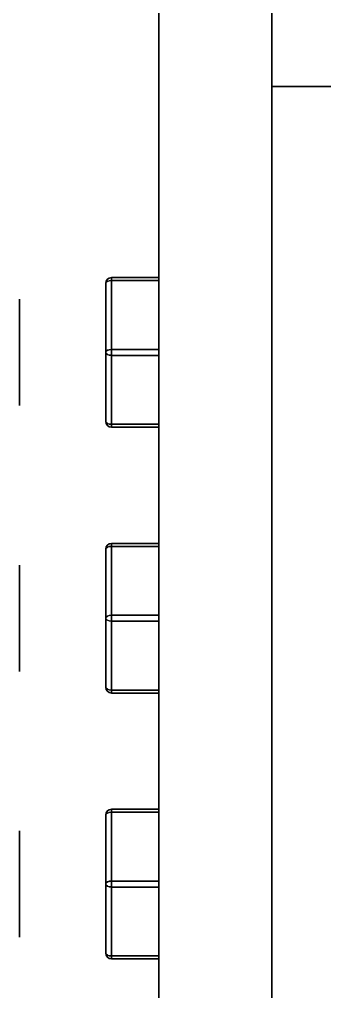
# Model space of a CAD drawing. Header units: millimetres. Extents: x -125 to 1811, y -680 to 320.
# Drawn here: x 1260.9 to 1306.8, y -240.9 to -94.6 of the extents above; entities that cross this region are included whole.
import ezdxf

# ---------------------------------------------------------------- set-up
doc = ezdxf.new("R2010")
doc.units = ezdxf.units.MM
doc.header["$MEASUREMENT"] = 0

msp = doc.modelspace()

# ---------------------------------------------------------------- linework, layer by layer
for p, q in [((1281.87, 320.27, 670.95), (1281.87, -679.73, 670.95)), ((1281.87, -679.73, 550.95), (1281.87, 320.27, 550.95)), ((1281.87, -679.73, 670.95), (1281.87, 320.27, 670.95)), ((1281.87, 320.27, 420.95), (1281.87, -679.73, 420.95)), ((1281.87, 320.27, 540.95), (1281.87, -679.73, 540.95)), ((1281.87, -679.73, 420.95), (1281.87, 320.27, 420.95)), ((1281.87, 320.27, 550.95), (1281.87, -679.73, 550.95)), ((1281.87, -679.73, 540.95), (1281.87, 320.27, 540.95)), ((1298.87, 320.27, 420.95), (1298.87, -679.73, 420.95)), ((1298.87, -679.73, 670.95), (1298.87, 320.27, 670.95)), ((1298.87, 320.27, 670.95), (1298.87, -679.73, 670.95)), ((1298.87, -679.73, 420.95), (1298.87, 320.27, 420.95)), ((1298.87, -344.73, 465.95), (1298.87, -104.73, 465.95)), ((1298.87, -104.73, 465.95), (1298.87, -104.73, 625.95)), ((1298.87, -104.73, 625.95), (1298.87, -344.73, 625.95)), ((1298.87, -104.73, 625.95), (1310.77, -104.73, 625.95)), ((1298.87, -344.73, 625.95), (1298.87, -104.73, 625.95)), ((1298.87, -104.73, 465.95), (1310.77, -104.73, 465.95)), ((1298.87, -344.73, 465.95), (1298.87, -104.73, 465.95)), ((1298.87, -104.73, 465.95), (1310.77, -104.73, 465.95)), ((1298.87, -104.73, 625.95), (1298.87, -104.73, 465.95)), ((1310.77, -104.73, 625.95), (1298.87, -104.73, 625.95)), ((1273.87, -134.36, 601.94), (1273.87, -144.73, 607.93)), ((1273.87, -134.36, 589.95), (1273.87, -134.36, 601.94)), ((1273.87, -144.73, 583.96), (1273.87, -134.36, 589.95)), ((1273.87, -144.73, 607.93), (1273.87, -134.36, 601.94)), ((1273.87, -134.36, 601.94), (1273.87, -134.36, 589.95)), ((1273.87, -134.36, 589.95), (1273.87, -144.73, 583.96)), ((1273.87, -144.73, 507.93), (1273.87, -134.36, 501.94)), ((1273.87, -134.36, 501.94), (1273.87, -134.36, 489.95)), ((1273.87, -134.36, 489.95), (1273.87, -144.73, 483.96)), ((1273.87, -144.73, 483.96), (1273.87, -134.36, 489.95)), ((1273.87, -134.36, 489.95), (1273.87, -134.36, 501.94)), ((1273.87, -134.36, 501.94), (1273.87, -144.73, 507.93)), ((1274.75, -133.48, 601.94), (1274.75, -133.48, 589.95)), ((1274.75, -133.48, 601.94), (1274.75, -133.48, 589.95)), ((1274.75, -133.48, 589.95), (1281.87, -133.48, 589.95)), ((1281.87, -133.48, 601.94), (1274.75, -133.48, 601.94)), ((1274.75, -133.48, 589.95), (1281.87, -133.48, 589.95)), ((1281.87, -133.48, 601.94), (1274.75, -133.48, 601.94)), ((1274.75, -133.48, 501.94), (1274.75, -133.48, 489.95)), ((1274.75, -133.48, 489.95), (1281.87, -133.48, 489.95)), ((1274.75, -133.48, 501.94), (1274.75, -133.48, 489.95)), ((1274.75, -133.48, 489.95), (1281.87, -133.48, 489.95)), ((1281.87, -133.48, 501.94), (1274.75, -133.48, 501.94)), ((1281.87, -133.48, 501.94), (1274.75, -133.48, 501.94)), ((1274.75, -144.29, 608.69), (1274.75, -133.92, 602.7)), ((1274.75, -133.92, 589.19), (1274.75, -144.29, 583.2)), ((1274.75, -144.29, 608.69), (1274.75, -133.92, 602.7)), ((1274.75, -133.92, 602.7), (1281.87, -133.92, 602.7)), ((1274.75, -133.92, 589.19), (1274.75, -144.29, 583.2)), ((1281.87, -133.92, 589.19), (1274.75, -133.92, 589.19)), ((1281.87, -133.92, 589.19), (1274.75, -133.92, 589.19)), ((1274.75, -133.92, 602.7), (1281.87, -133.92, 602.7)), ((1274.75, -133.92, 489.19), (1274.75, -144.29, 483.2)), ((1274.75, -144.29, 508.69), (1274.75, -133.92, 502.7)), ((1274.75, -133.92, 502.7), (1281.87, -133.92, 502.7)), ((1274.75, -133.92, 489.19), (1274.75, -144.29, 483.2)), ((1281.87, -133.92, 489.19), (1274.75, -133.92, 489.19)), ((1281.87, -133.92, 489.19), (1274.75, -133.92, 489.19)), ((1274.75, -133.92, 502.7), (1281.87, -133.92, 502.7)), ((1274.75, -144.29, 508.69), (1274.75, -133.92, 502.7)), ((1281.87, -133.48, 601.94), (1281.87, -133.48, 589.95)), ((1281.87, -133.48, 501.94), (1281.87, -133.48, 489.95)), ((1281.87, -133.48, 589.95), (1281.87, -133.48, 601.94)), ((1281.87, -133.48, 489.95), (1281.87, -133.48, 501.94)), ((1281.87, -144.29, 608.69), (1281.87, -133.92, 602.7)), ((1281.87, -133.92, 589.19), (1281.87, -144.29, 583.2)), ((1281.87, -144.29, 508.69), (1281.87, -133.92, 502.7)), ((1281.87, -133.92, 489.19), (1281.87, -144.29, 483.2)), ((1281.87, -133.92, 602.7), (1281.87, -144.29, 608.69)), ((1281.87, -144.29, 583.2), (1281.87, -133.92, 589.19)), ((1281.87, -133.92, 502.7), (1281.87, -144.29, 508.69)), ((1281.87, -144.29, 483.2), (1281.87, -133.92, 489.19)), ((1273.87, -144.73, 607.93), (1273.87, -155.11, 601.94)), ((1273.87, -155.11, 589.95), (1273.87, -144.73, 583.96)), ((1273.87, -155.11, 601.94), (1273.87, -144.73, 607.93)), ((1273.87, -144.73, 583.96), (1273.87, -155.11, 589.95)), ((1273.87, -155.11, 501.94), (1273.87, -144.73, 507.93)), ((1273.87, -144.73, 483.96), (1273.87, -155.11, 489.95)), ((1273.87, -155.11, 489.95), (1273.87, -144.73, 483.96)), ((1273.87, -144.73, 507.93), (1273.87, -155.11, 501.94)), ((1281.87, -144.29, 608.69), (1274.75, -144.29, 608.69)), ((1281.87, -144.29, 608.69), (1274.75, -144.29, 608.69)), ((1274.75, -144.29, 583.2), (1281.87, -144.29, 583.2)), ((1274.75, -144.29, 583.2), (1281.87, -144.29, 583.2)), ((1281.87, -144.29, 508.69), (1274.75, -144.29, 508.69)), ((1274.75, -144.29, 483.2), (1281.87, -144.29, 483.2)), ((1274.75, -144.29, 483.2), (1281.87, -144.29, 483.2)), ((1281.87, -144.29, 508.69), (1274.75, -144.29, 508.69)), ((1274.75, -155.55, 602.7), (1274.75, -145.18, 608.69)), ((1274.75, -145.18, 583.2), (1274.75, -155.55, 589.19)), ((1274.75, -155.55, 602.7), (1274.75, -145.18, 608.69)), ((1274.75, -145.18, 608.69), (1281.87, -145.18, 608.69)), ((1274.75, -145.18, 608.69), (1281.87, -145.18, 608.69)), ((1281.87, -145.18, 583.2), (1274.75, -145.18, 583.2)), ((1274.75, -145.18, 583.2), (1274.75, -155.55, 589.19)), ((1281.87, -145.18, 583.2), (1274.75, -145.18, 583.2)), ((1274.75, -145.18, 483.2), (1274.75, -155.55, 489.19)), ((1274.75, -155.55, 502.7), (1274.75, -145.18, 508.69)), ((1274.75, -145.18, 508.69), (1281.87, -145.18, 508.69)), ((1281.87, -145.18, 483.2), (1274.75, -145.18, 483.2)), ((1274.75, -145.18, 483.2), (1274.75, -155.55, 489.19)), ((1281.87, -145.18, 483.2), (1274.75, -145.18, 483.2)), ((1274.75, -155.55, 502.7), (1274.75, -145.18, 508.69)), ((1274.75, -145.18, 508.69), (1281.87, -145.18, 508.69)), ((1281.87, -155.55, 602.7), (1281.87, -145.18, 608.69)), ((1281.87, -145.18, 583.2), (1281.87, -155.55, 589.19)), ((1281.87, -155.55, 502.7), (1281.87, -145.18, 508.69)), ((1281.87, -145.18, 483.2), (1281.87, -155.55, 489.19)), ((1281.87, -145.18, 608.69), (1281.87, -155.55, 602.7)), ((1281.87, -155.55, 589.19), (1281.87, -145.18, 583.2)), ((1281.87, -145.18, 508.69), (1281.87, -155.55, 502.7)), ((1281.87, -155.55, 489.19), (1281.87, -145.18, 483.2)), ((1273.87, -155.11, 601.94), (1273.87, -155.11, 589.95)), ((1273.87, -155.11, 589.95), (1273.87, -155.11, 601.94)), ((1273.87, -155.11, 489.95), (1273.87, -155.11, 501.94)), ((1273.87, -155.11, 501.94), (1273.87, -155.11, 489.95)), ((1281.87, -155.55, 602.7), (1274.75, -155.55, 602.7)), ((1281.87, -155.55, 602.7), (1274.75, -155.55, 602.7)), ((1274.75, -155.55, 589.19), (1281.87, -155.55, 589.19)), ((1274.75, -155.55, 589.19), (1281.87, -155.55, 589.19)), ((1281.87, -155.55, 502.7), (1274.75, -155.55, 502.7)), ((1274.75, -155.55, 489.19), (1281.87, -155.55, 489.19)), ((1274.75, -155.55, 489.19), (1281.87, -155.55, 489.19)), ((1281.87, -155.55, 502.7), (1274.75, -155.55, 502.7)), ((1274.75, -155.99, 589.95), (1274.75, -155.99, 601.94)), ((1274.75, -155.99, 601.94), (1281.87, -155.99, 601.94)), ((1274.75, -155.99, 589.95), (1274.75, -155.99, 601.94)), ((1274.75, -155.99, 601.94), (1281.87, -155.99, 601.94)), ((1281.87, -155.99, 589.95), (1274.75, -155.99, 589.95)), ((1281.87, -155.99, 589.95), (1274.75, -155.99, 589.95)), ((1274.75, -155.99, 489.95), (1274.75, -155.99, 501.94)), ((1281.87, -155.99, 489.95), (1274.75, -155.99, 489.95)), ((1274.75, -155.99, 489.95), (1274.75, -155.99, 501.94)), ((1274.75, -155.99, 501.94), (1281.87, -155.99, 501.94)), ((1281.87, -155.99, 489.95), (1274.75, -155.99, 489.95)), ((1274.75, -155.99, 501.94), (1281.87, -155.99, 501.94)), ((1281.87, -155.99, 589.95), (1281.87, -155.99, 601.94)), ((1281.87, -155.99, 489.95), (1281.87, -155.99, 501.94)), ((1281.87, -155.99, 601.94), (1281.87, -155.99, 589.95)), ((1281.87, -155.99, 501.94), (1281.87, -155.99, 489.95)), ((1274.75, -173.48, 501.94), (1274.75, -173.48, 489.95)), ((1274.75, -173.48, 489.95), (1281.87, -173.48, 489.95)), ((1274.75, -173.48, 501.94), (1274.75, -173.48, 489.95)), ((1274.75, -173.48, 489.95), (1281.87, -173.48, 489.95)), ((1281.87, -173.48, 501.94), (1274.75, -173.48, 501.94)), ((1281.87, -173.48, 501.94), (1274.75, -173.48, 501.94)), ((1274.75, -173.48, 589.95), (1281.87, -173.48, 589.95)), ((1274.75, -173.48, 601.94), (1274.75, -173.48, 589.95)), ((1274.75, -173.48, 601.94), (1274.75, -173.48, 589.95)), ((1274.75, -173.48, 589.95), (1281.87, -173.48, 589.95)), ((1281.87, -173.48, 601.94), (1274.75, -173.48, 601.94)), ((1281.87, -173.48, 601.94), (1274.75, -173.48, 601.94)), ((1274.75, -173.92, 489.19), (1274.75, -184.29, 483.2)), ((1274.75, -173.92, 489.19), (1274.75, -184.29, 483.2)), ((1281.87, -173.92, 489.19), (1274.75, -173.92, 489.19)), ((1281.87, -173.92, 489.19), (1274.75, -173.92, 489.19)), ((1274.75, -173.92, 502.7), (1281.87, -173.92, 502.7)), ((1274.75, -184.29, 508.69), (1274.75, -173.92, 502.7)), ((1274.75, -184.29, 508.69), (1274.75, -173.92, 502.7)), ((1274.75, -173.92, 502.7), (1281.87, -173.92, 502.7)), ((1281.87, -173.92, 589.19), (1274.75, -173.92, 589.19)), ((1274.75, -173.92, 589.19), (1274.75, -184.29, 583.2)), ((1281.87, -173.92, 589.19), (1274.75, -173.92, 589.19)), ((1274.75, -184.29, 608.69), (1274.75, -173.92, 602.7)), ((1274.75, -173.92, 602.7), (1281.87, -173.92, 602.7)), ((1274.75, -184.29, 608.69), (1274.75, -173.92, 602.7)), ((1274.75, -173.92, 589.19), (1274.75, -184.29, 583.2)), ((1274.75, -173.92, 602.7), (1281.87, -173.92, 602.7)), ((1281.87, -173.48, 601.94), (1281.87, -173.48, 589.95)), ((1281.87, -173.48, 501.94), (1281.87, -173.48, 489.95)), ((1281.87, -173.48, 489.95), (1281.87, -173.48, 501.94)), ((1281.87, -173.48, 589.95), (1281.87, -173.48, 601.94)), ((1281.87, -184.29, 608.69), (1281.87, -173.92, 602.7)), ((1281.87, -173.92, 589.19), (1281.87, -184.29, 583.2)), ((1281.87, -184.29, 508.69), (1281.87, -173.92, 502.7)), ((1281.87, -173.92, 489.19), (1281.87, -184.29, 483.2)), ((1281.87, -184.29, 483.2), (1281.87, -173.92, 489.19)), ((1281.87, -173.92, 502.7), (1281.87, -184.29, 508.69)), ((1281.87, -184.29, 583.2), (1281.87, -173.92, 589.19)), ((1281.87, -173.92, 602.7), (1281.87, -184.29, 608.69)), ((1273.87, -184.73, 507.93), (1273.87, -174.36, 501.94)), ((1273.87, -174.36, 501.94), (1273.87, -174.36, 489.95)), ((1273.87, -174.36, 489.95), (1273.87, -184.73, 483.96)), ((1273.87, -184.73, 483.96), (1273.87, -174.36, 489.95)), ((1273.87, -174.36, 489.95), (1273.87, -174.36, 501.94)), ((1273.87, -174.36, 501.94), (1273.87, -184.73, 507.93)), ((1273.87, -174.36, 601.94), (1273.87, -184.73, 607.93)), ((1273.87, -184.73, 583.96), (1273.87, -174.36, 589.95)), ((1273.87, -174.36, 589.95), (1273.87, -174.36, 601.94)), ((1273.87, -184.73, 607.93), (1273.87, -174.36, 601.94)), ((1273.87, -174.36, 601.94), (1273.87, -174.36, 589.95)), ((1273.87, -174.36, 589.95), (1273.87, -184.73, 583.96)), ((1274.75, -184.29, 483.2), (1281.87, -184.29, 483.2)), ((1274.75, -184.29, 483.2), (1281.87, -184.29, 483.2)), ((1281.87, -184.29, 508.69), (1274.75, -184.29, 508.69)), ((1281.87, -184.29, 508.69), (1274.75, -184.29, 508.69)), ((1281.87, -184.29, 608.69), (1274.75, -184.29, 608.69)), ((1274.75, -184.29, 583.2), (1281.87, -184.29, 583.2)), ((1274.75, -184.29, 583.2), (1281.87, -184.29, 583.2)), ((1281.87, -184.29, 608.69), (1274.75, -184.29, 608.69)), ((1273.87, -195.11, 501.94), (1273.87, -184.73, 507.93)), ((1273.87, -184.73, 483.96), (1273.87, -195.11, 489.95)), ((1273.87, -195.11, 489.95), (1273.87, -184.73, 483.96)), ((1273.87, -184.73, 507.93), (1273.87, -195.11, 501.94)), ((1273.87, -184.73, 607.93), (1273.87, -195.11, 601.94)), ((1273.87, -195.11, 589.95), (1273.87, -184.73, 583.96)), ((1273.87, -195.11, 601.94), (1273.87, -184.73, 607.93)), ((1273.87, -184.73, 583.96), (1273.87, -195.11, 589.95)), ((1274.75, -185.18, 483.2), (1274.75, -195.55, 489.19)), ((1274.75, -185.18, 483.2), (1274.75, -195.55, 489.19)), ((1281.87, -185.18, 483.2), (1274.75, -185.18, 483.2)), ((1281.87, -185.18, 483.2), (1274.75, -185.18, 483.2)), ((1274.75, -195.55, 502.7), (1274.75, -185.18, 508.69)), ((1274.75, -185.18, 508.69), (1281.87, -185.18, 508.69)), ((1274.75, -195.55, 502.7), (1274.75, -185.18, 508.69)), ((1274.75, -185.18, 508.69), (1281.87, -185.18, 508.69)), ((1274.75, -185.18, 608.69), (1281.87, -185.18, 608.69)), ((1281.87, -185.18, 583.2), (1274.75, -185.18, 583.2)), ((1274.75, -195.55, 602.7), (1274.75, -185.18, 608.69)), ((1274.75, -185.18, 583.2), (1274.75, -195.55, 589.19)), ((1274.75, -185.18, 583.2), (1274.75, -195.55, 589.19)), ((1281.87, -185.18, 583.2), (1274.75, -185.18, 583.2)), ((1274.75, -195.55, 602.7), (1274.75, -185.18, 608.69)), ((1274.75, -185.18, 608.69), (1281.87, -185.18, 608.69)), ((1281.87, -195.55, 602.7), (1281.87, -185.18, 608.69)), ((1281.87, -185.18, 583.2), (1281.87, -195.55, 589.19)), ((1281.87, -195.55, 502.7), (1281.87, -185.18, 508.69)), ((1281.87, -185.18, 483.2), (1281.87, -195.55, 489.19)), ((1281.87, -195.55, 489.19), (1281.87, -185.18, 483.2)), ((1281.87, -185.18, 508.69), (1281.87, -195.55, 502.7)), ((1281.87, -195.55, 589.19), (1281.87, -185.18, 583.2)), ((1281.87, -185.18, 608.69), (1281.87, -195.55, 602.7)), ((1273.87, -195.11, 489.95), (1273.87, -195.11, 501.94)), ((1273.87, -195.11, 501.94), (1273.87, -195.11, 489.95)), ((1273.87, -195.11, 589.95), (1273.87, -195.11, 601.94)), ((1273.87, -195.11, 601.94), (1273.87, -195.11, 589.95)), ((1274.75, -195.55, 489.19), (1281.87, -195.55, 489.19)), ((1274.75, -195.55, 489.19), (1281.87, -195.55, 489.19)), ((1281.87, -195.55, 502.7), (1274.75, -195.55, 502.7)), ((1281.87, -195.55, 502.7), (1274.75, -195.55, 502.7)), ((1281.87, -195.55, 602.7), (1274.75, -195.55, 602.7)), ((1274.75, -195.55, 589.19), (1281.87, -195.55, 589.19)), ((1281.87, -195.55, 602.7), (1274.75, -195.55, 602.7)), ((1274.75, -195.55, 589.19), (1281.87, -195.55, 589.19)), ((1274.75, -195.99, 489.95), (1274.75, -195.99, 501.94)), ((1281.87, -195.99, 489.95), (1274.75, -195.99, 489.95)), ((1274.75, -195.99, 489.95), (1274.75, -195.99, 501.94)), ((1274.75, -195.99, 501.94), (1281.87, -195.99, 501.94)), ((1281.87, -195.99, 489.95), (1274.75, -195.99, 489.95)), ((1274.75, -195.99, 501.94), (1281.87, -195.99, 501.94)), ((1274.75, -195.99, 589.95), (1274.75, -195.99, 601.94)), ((1274.75, -195.99, 601.94), (1281.87, -195.99, 601.94)), ((1281.87, -195.99, 589.95), (1274.75, -195.99, 589.95)), ((1274.75, -195.99, 601.94), (1281.87, -195.99, 601.94)), ((1274.75, -195.99, 589.95), (1274.75, -195.99, 601.94)), ((1281.87, -195.99, 589.95), (1274.75, -195.99, 589.95)), ((1281.87, -195.99, 589.95), (1281.87, -195.99, 601.94)), ((1281.87, -195.99, 489.95), (1281.87, -195.99, 501.94)), ((1281.87, -195.99, 501.94), (1281.87, -195.99, 489.95)), ((1281.87, -195.99, 601.94), (1281.87, -195.99, 589.95)), ((1274.75, -213.48, 489.95), (1281.87, -213.48, 489.95)), ((1274.75, -213.48, 501.94), (1274.75, -213.48, 489.95)), ((1274.75, -213.48, 489.95), (1281.87, -213.48, 489.95)), ((1281.87, -213.48, 501.94), (1274.75, -213.48, 501.94)), ((1274.75, -213.48, 501.94), (1274.75, -213.48, 489.95)), ((1281.87, -213.48, 501.94), (1274.75, -213.48, 501.94)), ((1274.75, -213.48, 601.94), (1274.75, -213.48, 589.95)), ((1274.75, -213.48, 589.95), (1281.87, -213.48, 589.95)), ((1281.87, -213.48, 601.94), (1274.75, -213.48, 601.94)), ((1274.75, -213.48, 601.94), (1274.75, -213.48, 589.95)), ((1274.75, -213.48, 589.95), (1281.87, -213.48, 589.95)), ((1281.87, -213.48, 601.94), (1274.75, -213.48, 601.94)), ((1281.87, -213.48, 601.94), (1281.87, -213.48, 589.95)), ((1281.87, -213.48, 501.94), (1281.87, -213.48, 489.95)), ((1281.87, -213.48, 489.95), (1281.87, -213.48, 501.94)), ((1281.87, -213.48, 589.95), (1281.87, -213.48, 601.94)), ((1273.87, -224.73, 507.93), (1273.87, -214.36, 501.94)), ((1273.87, -214.36, 501.94), (1273.87, -214.36, 489.95)), ((1273.87, -214.36, 489.95), (1273.87, -224.73, 483.96)), ((1273.87, -224.73, 483.96), (1273.87, -214.36, 489.95)), ((1273.87, -214.36, 489.95), (1273.87, -214.36, 501.94)), ((1273.87, -214.36, 501.94), (1273.87, -224.73, 507.93)), ((1273.87, -214.36, 589.95), (1273.87, -214.36, 601.94)), ((1273.87, -224.73, 607.93), (1273.87, -214.36, 601.94)), ((1273.87, -214.36, 601.94), (1273.87, -214.36, 589.95)), ((1273.87, -214.36, 589.95), (1273.87, -224.73, 583.96)), ((1273.87, -224.73, 583.96), (1273.87, -214.36, 589.95)), ((1273.87, -214.36, 601.94), (1273.87, -224.73, 607.93)), ((1274.75, -213.92, 489.19), (1274.75, -224.29, 483.2)), ((1274.75, -213.92, 489.19), (1274.75, -224.29, 483.2)), ((1281.87, -213.92, 489.19), (1274.75, -213.92, 489.19)), ((1274.75, -224.29, 508.69), (1274.75, -213.92, 502.7)), ((1274.75, -213.92, 502.7), (1281.87, -213.92, 502.7)), ((1281.87, -213.92, 489.19), (1274.75, -213.92, 489.19)), ((1274.75, -213.92, 502.7), (1281.87, -213.92, 502.7)), ((1274.75, -224.29, 508.69), (1274.75, -213.92, 502.7)), ((1281.87, -213.92, 589.19), (1274.75, -213.92, 589.19)), ((1274.75, -213.92, 589.19), (1274.75, -224.29, 583.2)), ((1274.75, -213.92, 589.19), (1274.75, -224.29, 583.2)), ((1281.87, -213.92, 589.19), (1274.75, -213.92, 589.19)), ((1274.75, -224.29, 608.69), (1274.75, -213.92, 602.7)), ((1274.75, -213.92, 602.7), (1281.87, -213.92, 602.7)), ((1274.75, -224.29, 608.69), (1274.75, -213.92, 602.7)), ((1274.75, -213.92, 602.7), (1281.87, -213.92, 602.7)), ((1281.87, -224.29, 608.69), (1281.87, -213.92, 602.7)), ((1281.87, -213.92, 589.19), (1281.87, -224.29, 583.2)), ((1281.87, -224.29, 508.69), (1281.87, -213.92, 502.7)), ((1281.87, -213.92, 489.19), (1281.87, -224.29, 483.2)), ((1281.87, -224.29, 483.2), (1281.87, -213.92, 489.19)), ((1281.87, -213.92, 502.7), (1281.87, -224.29, 508.69)), ((1281.87, -224.29, 583.2), (1281.87, -213.92, 589.19)), ((1281.87, -213.92, 602.7), (1281.87, -224.29, 608.69)), ((1273.87, -235.11, 501.94), (1273.87, -224.73, 507.93)), ((1273.87, -224.73, 483.96), (1273.87, -235.11, 489.95)), ((1273.87, -235.11, 489.95), (1273.87, -224.73, 483.96)), ((1273.87, -224.73, 507.93), (1273.87, -235.11, 501.94)), ((1273.87, -235.11, 589.95), (1273.87, -224.73, 583.96)), ((1273.87, -224.73, 607.93), (1273.87, -235.11, 601.94)), ((1273.87, -235.11, 601.94), (1273.87, -224.73, 607.93)), ((1273.87, -224.73, 583.96), (1273.87, -235.11, 589.95)), ((1281.87, -224.29, 508.69), (1274.75, -224.29, 508.69)), ((1274.75, -224.29, 483.2), (1281.87, -224.29, 483.2)), ((1281.87, -224.29, 508.69), (1274.75, -224.29, 508.69)), ((1274.75, -224.29, 483.2), (1281.87, -224.29, 483.2)), ((1274.75, -224.29, 583.2), (1281.87, -224.29, 583.2)), ((1274.75, -224.29, 583.2), (1281.87, -224.29, 583.2)), ((1281.87, -224.29, 608.69), (1274.75, -224.29, 608.69)), ((1281.87, -224.29, 608.69), (1274.75, -224.29, 608.69)), ((1274.75, -225.18, 483.2), (1274.75, -235.55, 489.19)), ((1274.75, -225.18, 508.69), (1281.87, -225.18, 508.69)), ((1274.75, -235.55, 502.7), (1274.75, -225.18, 508.69)), ((1274.75, -225.18, 508.69), (1281.87, -225.18, 508.69)), ((1274.75, -225.18, 483.2), (1274.75, -235.55, 489.19)), ((1281.87, -225.18, 483.2), (1274.75, -225.18, 483.2)), ((1274.75, -235.55, 502.7), (1274.75, -225.18, 508.69)), ((1281.87, -225.18, 483.2), (1274.75, -225.18, 483.2)), ((1274.75, -225.18, 583.2), (1274.75, -235.55, 589.19)), ((1281.87, -225.18, 583.2), (1274.75, -225.18, 583.2)), ((1274.75, -225.18, 583.2), (1274.75, -235.55, 589.19)), ((1274.75, -235.55, 602.7), (1274.75, -225.18, 608.69)), ((1274.75, -225.18, 608.69), (1281.87, -225.18, 608.69)), ((1274.75, -235.55, 602.7), (1274.75, -225.18, 608.69)), ((1281.87, -225.18, 583.2), (1274.75, -225.18, 583.2)), ((1274.75, -225.18, 608.69), (1281.87, -225.18, 608.69)), ((1281.87, -235.55, 602.7), (1281.87, -225.18, 608.69)), ((1281.87, -225.18, 583.2), (1281.87, -235.55, 589.19)), ((1281.87, -235.55, 502.7), (1281.87, -225.18, 508.69)), ((1281.87, -225.18, 483.2), (1281.87, -235.55, 489.19)), ((1281.87, -225.18, 508.69), (1281.87, -235.55, 502.7)), ((1281.87, -235.55, 489.19), (1281.87, -225.18, 483.2)), ((1281.87, -235.55, 589.19), (1281.87, -225.18, 583.2)), ((1281.87, -225.18, 608.69), (1281.87, -235.55, 602.7)), ((1273.87, -235.11, 489.95), (1273.87, -235.11, 501.94)), ((1273.87, -235.11, 501.94), (1273.87, -235.11, 489.95)), ((1273.87, -235.11, 589.95), (1273.87, -235.11, 601.94)), ((1273.87, -235.11, 601.94), (1273.87, -235.11, 589.95)), ((1281.87, -235.55, 502.7), (1274.75, -235.55, 502.7)), ((1274.75, -235.55, 489.19), (1281.87, -235.55, 489.19)), ((1281.87, -235.55, 502.7), (1274.75, -235.55, 502.7)), ((1274.75, -235.55, 489.19), (1281.87, -235.55, 489.19)), ((1274.75, -235.55, 589.19), (1281.87, -235.55, 589.19)), ((1281.87, -235.55, 602.7), (1274.75, -235.55, 602.7)), ((1274.75, -235.55, 589.19), (1281.87, -235.55, 589.19)), ((1281.87, -235.55, 602.7), (1274.75, -235.55, 602.7)), ((1274.75, -235.99, 501.94), (1281.87, -235.99, 501.94)), ((1274.75, -235.99, 489.95), (1274.75, -235.99, 501.94)), ((1274.75, -235.99, 501.94), (1281.87, -235.99, 501.94)), ((1281.87, -235.99, 489.95), (1274.75, -235.99, 489.95)), ((1281.87, -235.99, 489.95), (1274.75, -235.99, 489.95)), ((1274.75, -235.99, 489.95), (1274.75, -235.99, 501.94)), ((1274.75, -235.99, 589.95), (1274.75, -235.99, 601.94)), ((1274.75, -235.99, 601.94), (1281.87, -235.99, 601.94)), ((1281.87, -235.99, 589.95), (1274.75, -235.99, 589.95)), ((1281.87, -235.99, 589.95), (1274.75, -235.99, 589.95)), ((1274.75, -235.99, 589.95), (1274.75, -235.99, 601.94)), ((1274.75, -235.99, 601.94), (1281.87, -235.99, 601.94)), ((1281.87, -235.99, 589.95), (1281.87, -235.99, 601.94)), ((1281.87, -235.99, 489.95), (1281.87, -235.99, 501.94)), ((1281.87, -235.99, 501.94), (1281.87, -235.99, 489.95)), ((1281.87, -235.99, 601.94), (1281.87, -235.99, 589.95))]:
    msp.add_line(p, q)
at = {"extrusion": (-1, 0, 0)}
for centre in [(144.73, 595.95, -1260.87), (144.73, 495.95, -1260.87), (184.73, 495.95, -1260.87), (184.73, 595.95, -1260.87), (224.73, 495.95, -1260.87), (224.73, 595.95, -1260.87)]:
    msp.add_circle(centre, 8, dxfattribs=at)
for centre, start, end in [((1274.75, -134.36, 601.94), 90, 180), ((1274.75, -134.36, 589.95), 90, 180), ((1274.75, -134.36, 489.95), 90, 180), ((1274.75, -134.36, 501.94), 90, 180), ((1274.75, -155.11, 601.94), 180, 270), ((1274.75, -155.11, 589.95), 180, 270), ((1274.75, -155.11, 489.95), 180, 270), ((1274.75, -155.11, 501.94), 180, 270), ((1274.75, -174.36, 489.95), 90, 180), ((1274.75, -174.36, 501.94), 90, 180), ((1274.75, -174.36, 601.94), 90, 180), ((1274.75, -174.36, 589.95), 90, 180), ((1274.75, -195.11, 489.95), 180, 270), ((1274.75, -195.11, 501.94), 180, 270), ((1274.75, -195.11, 601.94), 180, 270), ((1274.75, -195.11, 589.95), 180, 270), ((1274.75, -214.36, 489.95), 90, 180), ((1274.75, -214.36, 501.94), 90, 180), ((1274.75, -214.36, 589.95), 90, 180), ((1274.75, -214.36, 601.94), 90, 180), ((1274.75, -235.11, 489.95), 180, 270), ((1274.75, -235.11, 501.94), 180, 270), ((1274.75, -235.11, 601.94), 180, 270), ((1274.75, -235.11, 589.95), 180, 270)]:
    msp.add_arc(centre, 0.882, start, end)
at = {"extrusion": (0, -2.22045e-16, -1)}
for centre, start, end in [((-1274.75, -134.36, -601.94), 0, 90), ((-1274.75, -134.36, -501.94), 0, 90), ((-1274.75, -155.11, -601.94), 270, 0), ((-1274.75, -155.11, -489.95), 270, 360), ((-1274.75, -155.11, -501.94), 270, 0), ((-1274.75, -174.36, -501.94), 0, 90), ((-1274.75, -174.36, -601.94), 0, 90), ((-1274.75, -195.11, -489.95), 270, 0), ((-1274.75, -214.36, -501.94), 360, 90), ((-1274.75, -214.36, -601.94), 360, 90), ((-1274.75, -235.11, -489.95), 270, 0)]:
    msp.add_arc(centre, 0.882, start, end, dxfattribs=at)
at = {"extrusion": (-3.02095e-10, 4.12217e-14, -1)}
msp.add_arc((-1274.75, -134.36, -589.95), 0.882, 0, 90, dxfattribs=at)
at = {"extrusion": (-3.0206e-10, -4.12604e-14, -1)}
msp.add_arc((-1274.75, -134.36, -489.95), 0.882, 0, 90, dxfattribs=at)
at = {"extrusion": (3.01986e-10, -0.866025, 0.5)}
msp.add_arc((1274.75, 454.11, 417.33), 0.882, 90, 180, dxfattribs=at)
at = {"extrusion": (-3.01986e-10, 0.866025, -0.5)}
msp.add_arc((-1274.75, 454.11, -417.33), 0.882, 0, 90, dxfattribs=at)
at = {"extrusion": (3.02005e-10, -0.866025, -0.5)}
msp.add_arc((1274.75, 578.1, -178.62), 0.882, 180, 270, dxfattribs=at)
at = {"extrusion": (2.10135e-13, 0.866025, 0.5)}
msp.add_arc((-1274.75, 578.1, 178.62), 0.882, 270, 360, dxfattribs=at)
at = {"extrusion": (3.01986e-10, -0.866025, -0.5)}
msp.add_arc((1274.75, 491.49, -128.62), 0.882, 180, 270, dxfattribs=at)
at = {"extrusion": (2.16977e-13, 0.866025, 0.5)}
msp.add_arc((-1274.75, 491.49, 128.62), 0.882, 270, 360, dxfattribs=at)
at = {"extrusion": (3.02005e-10, -0.866025, 0.5)}
msp.add_arc((1274.75, 367.51, 367.33), 0.882, 90, 180, dxfattribs=at)
at = {"extrusion": (-3.02005e-10, 0.866025, -0.5)}
msp.add_arc((-1274.75, 367.51, -367.33), 0.882, 0, 90, dxfattribs=at)
at = {"extrusion": (-1, 4.81825e-13, 1.25636e-13)}
msp.add_arc((134.36, 601.94, -1274.75), 0.882, 150.771, 180, dxfattribs=at)
at = {"extrusion": (-1, 0, 0)}
for centre, radius, start, end in [((134.36, 589.95, -1274.75), 0.882, 180, 216.5202), ((134.36, 601.94, -1274.75), 0.882, 120, 150.771), ((134.36, 589.95, -1274.75), 0.882, 216.5202, 240), ((134.36, 601.94, -1281.87), 0.882, 120, 180), ((134.36, 589.95, -1281.87), 0.882, 180, 240), ((134.36, 501.94, -1281.87), 0.882, 120, 180), ((134.36, 489.95, -1281.87), 0.882, 180, 240), ((134.36, 589.95, -1281.87), 0.882, 180, 240), ((134.36, 601.94, -1281.87), 0.882, 120, 180), ((134.36, 489.95, -1281.87), 0.882, 180, 240), ((134.36, 501.94, -1281.87), 0.882, 120, 180), ((144.73, 495.95, -1273.87), 8, 68.9247, 178.4665), ((144.73, 607.93, -1281.87), 0.882, 60, 120), ((144.73, 583.96, -1281.87), 0.882, 240, 300), ((144.73, 507.93, -1281.87), 0.882, 60, 120), ((144.73, 483.96, -1281.87), 0.882, 240, 300), ((144.73, 607.93, -1281.87), 0.882, 60, 120), ((144.73, 583.96, -1281.87), 0.882, 240, 300), ((144.73, 483.96, -1281.87), 0.882, 240, 300), ((144.73, 507.93, -1281.87), 0.882, 60, 120), ((144.73, 583.96, -1274.75), 0.882, 279.4895, 300), ((144.73, 595.95, -1273.87), 8, 0, 28.2456), ((144.73, 495.95, -1273.87), 8, 0, 0), ((155.11, 601.94, -1274.75), 0.882, 30.771, 60), ((155.11, 589.95, -1274.75), 0.882, 300, 336.5202), ((155.11, 601.94, -1274.75), 0.882, 360, 30.771), ((155.11, 589.95, -1274.75), 0.882, 336.5202, 0), ((155.11, 601.94, -1281.87), 0.882, 0, 60), ((155.11, 589.95, -1281.87), 0.882, 300, 0), ((155.11, 501.94, -1281.87), 0.882, 0, 60), ((155.11, 489.95, -1281.87), 0.882, 300, 360), ((155.11, 601.94, -1281.87), 0.882, 0, 60), ((155.11, 589.95, -1281.87), 0.882, 300, 0), ((155.11, 489.95, -1281.87), 0.882, 300, 360), ((155.11, 501.94, -1281.87), 0.882, 0, 60), ((174.36, 601.94, -1274.75), 0.882, 150.771, 180), ((174.36, 601.94, -1274.75), 0.882, 120, 150.771), ((174.36, 589.95, -1274.75), 0.882, 216.5202, 240), ((174.36, 601.94, -1281.87), 0.882, 120, 180), ((174.36, 589.95, -1281.87), 0.882, 180, 240), ((174.36, 501.94, -1281.87), 0.882, 120, 180), ((174.36, 489.95, -1281.87), 0.882, 180, 240), ((174.36, 489.95, -1281.87), 0.882, 180, 240), ((174.36, 501.94, -1281.87), 0.882, 120, 180), ((174.36, 589.95, -1281.87), 0.882, 180, 240), ((174.36, 601.94, -1281.87), 0.882, 120, 180), ((184.73, 495.95, -1273.87), 8, 68.9247, 178.4665), ((184.73, 507.93, -1274.75), 0.882, 80.5105, 120), ((184.73, 607.93, -1281.87), 0.882, 60, 120), ((184.73, 583.96, -1281.87), 0.882, 240, 300), ((184.73, 507.93, -1281.87), 0.882, 60, 120), ((184.73, 483.96, -1281.87), 0.882, 240, 300), ((184.73, 483.96, -1281.87), 0.882, 240, 300), ((184.73, 507.93, -1281.87), 0.882, 60, 120), ((184.73, 607.93, -1281.87), 0.882, 60, 120), ((184.73, 583.96, -1281.87), 0.882, 240, 300), ((184.73, 595.95, -1273.87), 8, 360, 28.2456), ((184.73, 495.95, -1273.87), 8, 0, 0), ((195.11, 589.95, -1281.87), 0.882, 300, 0), ((195.11, 501.94, -1281.87), 0.882, 0, 60), ((195.11, 489.95, -1281.87), 0.882, 300, 360), ((195.11, 489.95, -1281.87), 0.882, 300, 360), ((195.11, 501.94, -1281.87), 0.882, 0, 60), ((195.11, 589.95, -1281.87), 0.882, 300, 0), ((214.36, 589.95, -1274.75), 0.882, 180, 216.5202), ((214.36, 601.94, -1274.75), 0.882, 150.771, 180), ((214.36, 601.94, -1281.87), 0.882, 120, 180), ((214.36, 589.95, -1281.87), 0.882, 180, 240), ((214.36, 501.94, -1281.87), 0.882, 120, 180), ((214.36, 489.95, -1281.87), 0.882, 180, 240), ((214.36, 489.95, -1281.87), 0.882, 180, 240), ((214.36, 501.94, -1281.87), 0.882, 120, 180), ((214.36, 589.95, -1281.87), 0.882, 180, 240), ((214.36, 601.94, -1281.87), 0.882, 120, 180), ((214.36, 601.94, -1274.75), 0.882, 120, 150.771), ((214.36, 589.95, -1274.75), 0.882, 216.5202, 240), ((224.73, 495.95, -1273.87), 8, 68.9247, 178.4665), ((224.73, 507.93, -1274.75), 0.882, 80.5105, 120), ((224.73, 583.96, -1281.87), 0.882, 240, 300), ((224.73, 483.96, -1281.87), 0.882, 240, 300), ((224.73, 483.96, -1281.87), 0.882, 240, 300), ((224.73, 583.96, -1281.87), 0.882, 240, 300), ((224.73, 495.95, -1273.87), 8, 0, 0), ((235.11, 601.94, -1274.75), 0.882, 30.771, 60), ((235.11, 589.95, -1274.75), 0.882, 336.5202, 0), ((235.11, 601.94, -1281.87), 0.882, 0, 60), ((235.11, 589.95, -1281.87), 0.882, 300, 0), ((235.11, 489.95, -1281.87), 0.882, 300, 0), ((235.11, 489.95, -1281.87), 0.882, 300, 0), ((235.11, 589.95, -1281.87), 0.882, 300, 0), ((235.11, 601.94, -1281.87), 0.882, 0, 60)]:
    msp.add_arc(centre, radius, start, end, dxfattribs=at)
at = {"extrusion": (1, -6.0107e-14, 1.61056e-14)}
for centre, start, end in [((-134.36, 589.95, 1274.75), 300, 0), ((-155.11, 501.94, 1274.75), 120, 180), ((-235.11, 501.94, 1274.75), 120, 180)]:
    msp.add_arc(centre, 0.882, start, end, dxfattribs=at)
at = {"extrusion": (1, 1.04108e-13, 6.0107e-14)}
for centre in [(-134.36, 601.94, 1274.75), (-134.36, 501.94, 1274.75), (-174.36, 501.94, 1274.75), (-174.36, 601.94, 1274.75), (-214.36, 501.94, 1274.75), (-214.36, 601.94, 1274.75)]:
    msp.add_arc(centre, 0.882, 0, 60, dxfattribs=at)
at = {"extrusion": (-1, 1.04108e-13, -6.0107e-14)}
for centre in [(134.36, 489.95, -1274.75), (174.36, 489.95, -1274.75), (214.36, 489.95, -1274.75)]:
    msp.add_arc(centre, 0.882, 180, 240, dxfattribs=at)
at = {"extrusion": (1, 6.0107e-14, -1.61056e-14)}
for centre, end in [((-134.36, 489.95, 1274.75), 0), ((-174.36, 589.95, 1274.75), 360)]:
    msp.add_arc(centre, 0.882, 300, end, dxfattribs=at)
at = {"extrusion": (-1, 1.04108e-13, 6.0107e-14)}
for centre in [(134.36, 501.94, -1274.75), (174.36, 501.94, -1274.75), (214.36, 501.94, -1274.75)]:
    msp.add_arc(centre, 0.882, 120, 180, dxfattribs=at)
at = {"extrusion": (1, 2.60324e-29, 3.55271e-15)}
for centre, end in [((-144.73, 595.95, 1273.87), 0), ((-144.73, 495.95, 1273.87), 0), ((-184.73, 495.95, 1273.87), 360), ((-184.73, 595.95, 1273.87), 0), ((-224.73, 495.95, 1273.87), 360), ((-224.73, 595.95, 1273.87), 0)]:
    msp.add_arc(centre, 8, 180, end, dxfattribs=at)
at = {"extrusion": (1, 0, 0)}
for centre, start in [((-144.73, 595.95, 1273.87), 360), ((-144.73, 495.95, 1273.87), 360), ((-184.73, 495.95, 1273.87), 360), ((-184.73, 595.95, 1273.87), 360), ((-224.73, 495.95, 1273.87), 360), ((-224.73, 595.95, 1273.87), 0)]:
    msp.add_arc(centre, 8, start, 180, dxfattribs=at)
at = {"extrusion": (-1, -2.78372e-15, -2.4455e-15)}
for centre in [(144.73, 595.95, -1273.87), (184.73, 595.95, -1273.87), (224.73, 595.95, -1273.87)]:
    msp.add_arc(centre, 8, 181.5335, 82.717, dxfattribs=at)
at = {"extrusion": (-1, -1.34106e-29, -3.55271e-15)}
for centre in [(144.73, 595.95, -1273.87), (184.73, 595.95, -1273.87), (224.73, 595.95, -1273.87)]:
    msp.add_arc(centre, 8, 181.5335, 291.0753, dxfattribs=at)
at = {"extrusion": (-1, 1.13422e-15, -3.0165e-15)}
for centre in [(144.73, 495.95, -1273.87), (184.73, 495.95, -1273.87)]:
    msp.add_arc(centre, 8, 26.2259, 178.4665, dxfattribs=at)
at = {"extrusion": (-1.40445e-10, -0.866025, 0.5)}
for centre in [(1274.75, 454.11, 429.31), (1274.75, 347.51, 413.95)]:
    msp.add_arc(centre, 0.882, 90, 180, dxfattribs=at)
at = {"extrusion": (-3.02088e-10, 0.866025, -0.5)}
for centre in [(-1274.75, 454.11, -429.31), (-1274.75, 434.11, -463.95)]:
    msp.add_arc(centre, 0.882, 0, 90, dxfattribs=at)
at = {"extrusion": (-1.40649e-10, -0.866025, -0.5)}
msp.add_arc((1274.75, 578.1, -166.64), 0.882, 180, 270, dxfattribs=at)
at = {"extrusion": (-3.02098e-10, 0.866025, 0.5)}
for centre in [(-1274.75, 578.1, 166.64), (-1274.75, 598.1, 132)]:
    msp.add_arc(centre, 0.882, 270, 360, dxfattribs=at)
at = {"extrusion": (-1.40425e-10, -0.866025, -0.5)}
msp.add_arc((1274.75, 491.49, -116.64), 0.882, 180, 270, dxfattribs=at)
at = {"extrusion": (-3.02088e-10, 0.866025, 0.5)}
for centre in [(-1274.75, 491.49, 116.64), (-1274.75, 511.49, 82)]:
    msp.add_arc(centre, 0.882, 270, 0, dxfattribs=at)
at = {"extrusion": (-3.02098e-10, 0.866025, -0.5)}
for centre in [(-1274.75, 367.51, -379.31), (-1274.75, 347.51, -413.95)]:
    msp.add_arc(centre, 0.882, 0, 90, dxfattribs=at)
at = {"extrusion": (-1.40477e-10, -0.866025, 0.5)}
msp.add_arc((1274.75, 367.51, 379.31), 0.882, 90, 180, dxfattribs=at)
at = {"extrusion": (-3.02088e-10, -0.866025, -0.5)}
for centre in [(1274.75, 598.85, -178.62), (1274.75, 618.85, -143.98)]:
    msp.add_arc(centre, 0.882, 90, 180, dxfattribs=at)
at = {"extrusion": (-2.66811e-15, 0.866025, 0.5)}
msp.add_arc((-1274.75, 598.85, 178.62), 0.882, 360, 90, dxfattribs=at)
at = {"extrusion": (-2.01399e-14, 0.866025, -0.5)}
msp.add_arc((-1274.75, 433.36, -417.33), 0.882, 270, 360, dxfattribs=at)
at = {"extrusion": (-3.02098e-10, -0.866025, 0.5)}
for centre in [(1274.75, 433.36, 417.33), (1274.75, 413.36, 451.97)]:
    msp.add_arc(centre, 0.882, 180, 270, dxfattribs=at)
at = {"extrusion": (1.81603e-14, 0.866025, -0.5)}
msp.add_arc((-1274.75, 346.76, -367.33), 0.882, 270, 360, dxfattribs=at)
at = {"extrusion": (-3.02088e-10, -0.866025, 0.5)}
for centre in [(1274.75, 346.76, 367.33), (1274.75, 326.76, 401.97)]:
    msp.add_arc(centre, 0.882, 180, 270, dxfattribs=at)
at = {"extrusion": (-3.02098e-10, -0.866025, -0.5)}
for centre in [(1274.75, 512.24, -128.62), (1274.75, 532.24, -93.98)]:
    msp.add_arc(centre, 0.882, 90, 180, dxfattribs=at)
at = {"extrusion": (3.11566e-14, 0.866025, 0.5)}
msp.add_arc((-1274.75, 512.24, 128.62), 0.882, 0, 90, dxfattribs=at)
at = {"extrusion": (-1, 8.44148e-24, -1.20214e-13)}
msp.add_arc((144.73, 607.93, -1274.75), 0.882, 60, 120, dxfattribs=at)
at = {"extrusion": (-1, 4.87826e-14, -2.6963e-13)}
msp.add_arc((144.73, 583.96, -1274.75), 0.882, 240, 279.4895, dxfattribs=at)
at = {"extrusion": (1, 8.44148e-24, -1.20214e-13)}
msp.add_arc((-144.73, 607.93, 1274.75), 0.882, 60, 120, dxfattribs=at)
at = {"extrusion": (1, -8.43959e-24, -1.20214e-13)}
for centre in [(-144.73, 583.96, 1274.75), (-184.73, 483.96, 1274.75)]:
    msp.add_arc(centre, 0.882, 240, 300, dxfattribs=at)
at = {"extrusion": (-1, -8.44153e-24, -1.20214e-13)}
msp.add_arc((144.73, 483.96, -1274.75), 0.882, 240, 300, dxfattribs=at)
at = {"extrusion": (1, -8.44153e-24, -1.20214e-13)}
msp.add_arc((-144.73, 483.96, 1274.75), 0.882, 240, 300, dxfattribs=at)
at = {"extrusion": (-1, 4.61273e-14, -1.28257e-14)}
msp.add_arc((144.73, 507.93, -1274.75), 0.882, 80.5105, 120, dxfattribs=at)
at = {"extrusion": (1, 8.43954e-24, -1.20214e-13)}
for centre in [(-144.73, 507.93, 1274.75), (-184.73, 607.93, 1274.75)]:
    msp.add_arc(centre, 0.882, 60, 120, dxfattribs=at)
at = {"extrusion": (-1, -4.20445e-13, 9.03596e-13)}
msp.add_arc((144.73, 507.93, -1274.75), 0.882, 60, 80.5105, dxfattribs=at)
at = {"extrusion": (3.02121e-10, 0.866025, 0.5)}
msp.add_arc((-1274.75, 598.85, 166.64), 0.882, 0, 90, dxfattribs=at)
at = {"extrusion": (-9.67834e-14, -0.866025, -0.5)}
msp.add_arc((1274.75, 598.85, -166.64), 0.882, 90, 180, dxfattribs=at)
at = {"extrusion": (-3.02058e-10, -0.866025, 0.5)}
msp.add_arc((1274.75, 433.36, 429.31), 0.882, 180, 270, dxfattribs=at)
at = {"extrusion": (-5.6942e-15, -1.39691e-14, -1)}
for centre in [(-1274.75, -155.11, -589.95), (-1274.75, -195.11, -589.95), (-1274.75, -235.11, -589.95)]:
    msp.add_arc(centre, 0.882, 270, 0, dxfattribs=at)
at = {"extrusion": (3.0214e-10, 0.866025, -0.5)}
msp.add_arc((-1274.75, 433.36, -429.31), 0.882, 270, 0, dxfattribs=at)
at = {"extrusion": (3.02121e-10, 0.866025, -0.5)}
msp.add_arc((-1274.75, 346.76, -379.31), 0.882, 270, 0, dxfattribs=at)
at = {"extrusion": (-3.02121e-10, -0.866025, 0.5)}
msp.add_arc((1274.75, 346.76, 379.31), 0.882, 180, 270, dxfattribs=at)
at = {"extrusion": (3.0214e-10, 0.866025, 0.5)}
msp.add_arc((-1274.75, 512.24, 116.64), 0.882, 0, 90, dxfattribs=at)
at = {"extrusion": (-6.04197e-14, -0.866025, -0.5)}
msp.add_arc((1274.75, 512.24, -116.64), 0.882, 90, 180, dxfattribs=at)
at = {"extrusion": (1, -1.04108e-13, 6.0107e-14)}
for centre in [(-155.11, 601.94, 1274.75), (-195.11, 601.94, 1274.75), (-235.11, 601.94, 1274.75)]:
    msp.add_arc(centre, 0.882, 120, 180, dxfattribs=at)
at = {"extrusion": (1, -1.04108e-13, -6.0107e-14)}
for centre in [(-155.11, 589.95, 1274.75), (-155.11, 489.95, 1274.75), (-195.11, 489.95, 1274.75), (-195.11, 589.95, 1274.75), (-235.11, 489.95, 1274.75), (-235.11, 589.95, 1274.75)]:
    msp.add_arc(centre, 0.882, 180, 240, dxfattribs=at)
at = {"extrusion": (-1, -1.04108e-13, -6.0107e-14)}
for centre, end in [((155.11, 489.95, -1274.75), 0), ((195.11, 489.95, -1274.75), 360), ((235.11, 489.95, -1274.75), 0)]:
    msp.add_arc(centre, 0.882, 300, end, dxfattribs=at)
at = {"extrusion": (-1, -1.04108e-13, 6.0107e-14)}
for centre in [(155.11, 501.94, -1274.75), (195.11, 501.94, -1274.75), (195.11, 601.94, -1281.87), (195.11, 601.94, -1281.87), (235.11, 501.94, -1274.75), (235.11, 501.94, -1281.87), (235.11, 501.94, -1281.87)]:
    msp.add_arc(centre, 0.882, 0, 60, dxfattribs=at)
at = {"extrusion": (-3.02083e-10, 1.37277e-14, -1)}
msp.add_arc((-1274.75, -174.36, -489.95), 0.882, 0, 90, dxfattribs=at)
at = {"extrusion": (-3.02058e-10, -1.94606e-14, -1)}
msp.add_arc((-1274.75, -174.36, -589.95), 0.882, 0, 90, dxfattribs=at)
at = {"extrusion": (3.01851e-10, -0.866025, -0.5)}
msp.add_arc((1274.75, 511.49, -93.98), 0.882, 180, 270, dxfattribs=at)
at = {"extrusion": (1.21743e-13, 0.866025, 0.5)}
msp.add_arc((-1274.75, 511.49, 93.98), 0.882, 270, 360, dxfattribs=at)
at = {"extrusion": (3.01871e-10, -0.866025, 0.5)}
msp.add_arc((1274.75, 347.51, 401.97), 0.882, 90, 180, dxfattribs=at)
at = {"extrusion": (-3.01871e-10, 0.866025, -0.5)}
msp.add_arc((-1274.75, 347.51, -401.97), 0.882, 0, 90, dxfattribs=at)
at = {"extrusion": (3.01851e-10, -0.866025, 0.5)}
msp.add_arc((1274.75, 434.11, 451.97), 0.882, 90, 180, dxfattribs=at)
at = {"extrusion": (3.01871e-10, -0.866025, -0.5)}
msp.add_arc((1274.75, 598.1, -143.98), 0.882, 180, 270, dxfattribs=at)
at = {"extrusion": (-3.0193e-10, 0.866025, -0.5)}
msp.add_arc((-1274.75, 434.11, -451.97), 0.882, 0, 90, dxfattribs=at)
at = {"extrusion": (1.70673e-13, 0.866025, 0.5)}
msp.add_arc((-1274.75, 598.1, 143.98), 0.882, 270, 360, dxfattribs=at)
at = {"extrusion": (1, 1.04108e-13, -6.0107e-14)}
for centre in [(-174.36, 489.95, 1274.75), (-214.36, 489.95, 1274.75)]:
    msp.add_arc(centre, 0.882, 300, 360, dxfattribs=at)
at = {"extrusion": (-1, 3.03814e-13, -1.00242e-13)}
msp.add_arc((174.36, 589.95, -1274.75), 0.882, 180, 216.5202, dxfattribs=at)
at = {"extrusion": (-1.40654e-10, -0.866025, -0.5)}
msp.add_arc((1274.75, 511.49, -82), 0.882, 180, 270, dxfattribs=at)
at = {"extrusion": (-1.40541e-10, -0.866025, 0.5)}
msp.add_arc((1274.75, 434.11, 463.95), 0.882, 90, 180, dxfattribs=at)
at = {"extrusion": (-1.40552e-10, -0.866025, -0.5)}
msp.add_arc((1274.75, 598.1, -132), 0.882, 180, 270, dxfattribs=at)
at = {"extrusion": (-1, -8.43959e-24, -1.20214e-13)}
msp.add_arc((184.73, 483.96, -1274.75), 0.882, 240, 300, dxfattribs=at)
at = {"extrusion": (1, 8.4376e-24, -1.20214e-13)}
for centre in [(-184.73, 507.93, 1274.75), (-224.73, 507.93, 1274.75), (-224.73, 607.93, 1274.75)]:
    msp.add_arc(centre, 0.882, 60, 120, dxfattribs=at)
at = {"extrusion": (1, 8.43766e-24, 1.20214e-13)}
for centre in [(-184.73, 583.96, 1274.75), (-224.73, 483.96, 1274.75), (-224.73, 583.96, 1274.75)]:
    msp.add_arc(centre, 0.882, 240, 300, dxfattribs=at)
at = {"extrusion": (-1, 8.43954e-24, -1.20214e-13)}
msp.add_arc((184.73, 607.93, -1274.75), 0.882, 60, 120, dxfattribs=at)
at = {"extrusion": (-1, 9.49098e-14, -2.56804e-13)}
msp.add_arc((184.73, 583.96, -1274.75), 0.882, 240, 279.4895, dxfattribs=at)
at = {"extrusion": (-2.5347e-14, 0.866025, -0.5)}
msp.add_arc((-1274.75, 326.76, -401.97), 0.882, 270, 360, dxfattribs=at)
at = {"extrusion": (-1.06724e-14, 0.866025, 0.5)}
msp.add_arc((-1274.75, 532.24, 93.98), 0.882, 360, 90, dxfattribs=at)
at = {"extrusion": (8.86499e-14, 0.866025, 0.5)}
msp.add_arc((-1274.75, 618.85, 143.98), 0.882, 0, 90, dxfattribs=at)
at = {"extrusion": (-8.79614e-14, 0.866025, -0.5)}
msp.add_arc((-1274.75, 413.36, -451.97), 0.882, 270, 0, dxfattribs=at)
at = {"extrusion": (-1, 3.40663e-13, -9.49098e-13)}
msp.add_arc((184.73, 507.93, -1274.75), 0.882, 60, 80.5105, dxfattribs=at)
at = {"extrusion": (-1, -4.20445e-13, -9.03596e-13)}
msp.add_arc((184.73, 583.96, -1274.75), 0.882, 279.4895, 300, dxfattribs=at)
at = {"extrusion": (3.02216e-10, 0.866025, -0.5)}
for centre, end in [((-1274.75, 326.76, -413.95), 360), ((-1274.75, 306.76, -448.59), 0)]:
    msp.add_arc(centre, 0.882, 270, end, dxfattribs=at)
at = {"extrusion": (-3.02137e-10, -0.866025, 0.5)}
for centre in [(1274.75, 326.76, 413.95), (1274.75, 306.76, 448.59)]:
    msp.add_arc(centre, 0.882, 180, 270, dxfattribs=at)
at = {"extrusion": (2.8471e-14, 6.85131e-14, -1)}
msp.add_arc((-1274.75, -195.11, -501.94), 0.882, 270, 0, dxfattribs=at)
at = {"extrusion": (3.02235e-10, 0.866025, 0.5)}
for centre in [(-1274.75, 532.24, 82), (-1274.75, 552.24, 47.36)]:
    msp.add_arc(centre, 0.882, 0, 90, dxfattribs=at)
at = {"extrusion": (9.99679e-14, -0.866025, -0.5)}
msp.add_arc((1274.75, 532.24, -82), 0.882, 90, 180, dxfattribs=at)
at = {"extrusion": (-3.01963e-10, -0.866025, 0.5)}
for centre in [(1274.75, 413.36, 463.95), (1274.75, 393.36, 486.61), (1274.75, 393.36, 498.59)]:
    msp.add_arc(centre, 0.882, 180, 270, dxfattribs=at)
at = {"extrusion": (-6.53686e-14, -0.866025, -0.5)}
for centre in [(1274.75, 618.85, -132), (1274.75, 638.85, -97.36)]:
    msp.add_arc(centre, 0.882, 90, 180, dxfattribs=at)
at = {"extrusion": (3.02216e-10, 0.866025, 0.5)}
for centre in [(-1274.75, 618.85, 132), (-1274.75, 638.85, 97.36)]:
    msp.add_arc(centre, 0.882, 0, 90, dxfattribs=at)
at = {"extrusion": (3.02235e-10, 0.866025, -0.5)}
for centre in [(-1274.75, 413.36, -463.95), (-1274.75, 393.36, -498.59)]:
    msp.add_arc(centre, 0.882, 270, 0, dxfattribs=at)
at = {"extrusion": (6.73535e-14, 1.07395e-13, -1)}
msp.add_arc((-1274.75, -195.11, -601.94), 0.882, 270, 0, dxfattribs=at)
at = {"extrusion": (1, 4.40014e-14, -4.40014e-14)}
for centre, start, end in [((-195.11, 501.94, 1274.75), 120, 180), ((-214.36, 589.95, 1274.75), 300, 360)]:
    msp.add_arc(centre, 0.882, start, end, dxfattribs=at)
at = {"extrusion": (-1, 2.00453e-13, 2.47734e-13)}
msp.add_arc((195.11, 589.95, -1274.75), 0.882, 300, 336.5202, dxfattribs=at)
at = {"extrusion": (-1, 3.49717e-13, -3.54455e-13)}
msp.add_arc((195.11, 601.94, -1274.75), 0.882, 30.771, 60, dxfattribs=at)
at = {"extrusion": (-1, 4.33435e-13, -1.1927e-13)}
for centre in [(195.11, 601.94, -1274.75), (235.11, 601.94, -1274.75)]:
    msp.add_arc(centre, 0.882, 360, 30.771, dxfattribs=at)
at = {"extrusion": (-1, -7.50507e-13, -2.36814e-13)}
msp.add_arc((195.11, 589.95, -1274.75), 0.882, 336.5202, 360, dxfattribs=at)
at = {"extrusion": (-3.02092e-10, 6.30215e-14, -1)}
msp.add_arc((-1274.75, -214.36, -489.95), 0.882, 0, 90, dxfattribs=at)
at = {"extrusion": (-3.02059e-10, 3.78861e-14, -1)}
msp.add_arc((-1274.75, -214.36, -589.95), 0.882, 0, 90, dxfattribs=at)
at = {"extrusion": (3.01947e-10, -0.866025, -0.5)}
msp.add_arc((1274.75, 531.49, -59.34), 0.882, 180, 270, dxfattribs=at)
at = {"extrusion": (2.44734e-13, 0.866025, 0.5)}
msp.add_arc((-1274.75, 531.49, 59.34), 0.882, 270, 360, dxfattribs=at)
at = {"extrusion": (-3.02045e-10, 0.866025, -0.5)}
msp.add_arc((-1274.75, 327.51, -436.61), 0.882, 0, 90, dxfattribs=at)
at = {"extrusion": (3.01966e-10, -0.866025, 0.5)}
msp.add_arc((1274.75, 327.51, 436.61), 0.882, 90, 180, dxfattribs=at)
at = {"extrusion": (3.01966e-10, -0.866025, -0.5)}
msp.add_arc((1274.75, 618.1, -109.34), 0.882, 180, 270, dxfattribs=at)
at = {"extrusion": (2.38838e-14, 0.866025, 0.5)}
msp.add_arc((-1274.75, 618.1, 109.34), 0.882, 270, 360, dxfattribs=at)
at = {"extrusion": (-3.01835e-10, 0.866025, -0.5)}
msp.add_arc((-1274.75, 414.11, -486.61), 0.882, 0, 90, dxfattribs=at)
at = {"extrusion": (3.01947e-10, -0.866025, 0.5)}
msp.add_arc((1274.75, 414.11, 486.61), 0.882, 90, 180, dxfattribs=at)
at = {"extrusion": (1, 1.889e-15, -2.61102e-15)}
msp.add_arc((-224.73, 495.95, 1273.87), 8, 1.5335, 262.717, dxfattribs=at)
at = {"extrusion": (-1.40426e-10, -0.866025, -0.5)}
msp.add_arc((1274.75, 531.49, -47.36), 0.882, 180, 270, dxfattribs=at)
at = {"extrusion": (-3.02223e-10, 0.866025, 0.5)}
msp.add_arc((-1274.75, 531.49, 47.36), 0.882, 270, 0, dxfattribs=at)
at = {"extrusion": (-3.02233e-10, 0.866025, -0.5)}
msp.add_arc((-1274.75, 327.51, -448.59), 0.882, 0, 90, dxfattribs=at)
at = {"extrusion": (-1.40303e-10, -0.866025, 0.5)}
msp.add_arc((1274.75, 327.51, 448.59), 0.882, 90, 180, dxfattribs=at)
at = {"extrusion": (-3.02233e-10, 0.866025, 0.5)}
msp.add_arc((-1274.75, 618.1, 97.36), 0.882, 270, 0, dxfattribs=at)
at = {"extrusion": (-1.4061e-10, -0.866025, -0.5)}
msp.add_arc((1274.75, 618.1, -97.36), 0.882, 180, 270, dxfattribs=at)
at = {"extrusion": (-1.40312e-10, -0.866025, 0.5)}
msp.add_arc((1274.75, 414.11, 498.59), 0.882, 90, 180, dxfattribs=at)
at = {"extrusion": (-3.02223e-10, 0.866025, -0.5)}
msp.add_arc((-1274.75, 414.11, -498.59), 0.882, 0, 90, dxfattribs=at)
at = {"extrusion": (-5.71061e-14, 0.866025, -0.5)}
msp.add_arc((-1274.75, 306.76, -436.61), 0.882, 270, 0, dxfattribs=at)
at = {"extrusion": (-3.01954e-10, -0.866025, 0.5)}
msp.add_arc((1274.75, 306.76, 436.61), 0.882, 180, 270, dxfattribs=at)
at = {"extrusion": (-3.01963e-10, -0.866025, -0.5)}
msp.add_arc((1274.75, 552.24, -59.34), 0.882, 90, 180, dxfattribs=at)
at = {"extrusion": (-1.23938e-14, 0.866025, 0.5)}
msp.add_arc((-1274.75, 552.24, 59.34), 0.882, 360, 90, dxfattribs=at)
at = {"extrusion": (-3.01953e-10, -0.866025, -0.5)}
msp.add_arc((1274.75, 638.85, -109.34), 0.882, 90, 180, dxfattribs=at)
at = {"extrusion": (-1.29102e-13, 0.866025, -0.5)}
msp.add_arc((-1274.75, 393.36, -486.61), 0.882, 270, 360, dxfattribs=at)
at = {"extrusion": (-2.21195e-14, 0.866025, 0.5)}
msp.add_arc((-1274.75, 638.85, 109.34), 0.882, 360, 90, dxfattribs=at)
at = {"extrusion": (-1, -8.43766e-24, -1.20214e-13)}
msp.add_arc((224.73, 483.96, -1274.75), 0.882, 240, 300, dxfattribs=at)
at = {"extrusion": (-1, -4.87826e-14, 2.6963e-13)}
msp.add_arc((224.73, 583.96, -1274.75), 0.882, 240, 279.4895, dxfattribs=at)
at = {"extrusion": (-1, -8.4376e-24, 1.20214e-13)}
msp.add_arc((224.73, 607.93, -1274.75), 0.882, 60, 120, dxfattribs=at)
at = {"extrusion": (-1, 6.81325e-13, -1.8982e-12)}
msp.add_arc((224.73, 507.93, -1274.75), 0.882, 60, 80.5105, dxfattribs=at)
at = {"extrusion": (-1, 3.40663e-13, 9.49098e-13)}
msp.add_arc((224.73, 583.96, -1274.75), 0.882, 279.4895, 300, dxfattribs=at)
at = {"extrusion": (-1, -8.44148e-24, 1.20214e-13)}
for centre in [(224.73, 607.93, -1281.87), (224.73, 507.93, -1281.87), (224.73, 507.93, -1281.87), (224.73, 607.93, -1281.87)]:
    msp.add_arc(centre, 0.882, 60, 120, dxfattribs=at)
at = {"extrusion": (-1, -2.86341e-14, 1.0958e-14)}
msp.add_arc((224.73, 595.95, -1273.87), 8, 360, 28.2456, dxfattribs=at)
at = {"extrusion": (3.08296e-14, 4.67132e-14, -1)}
msp.add_arc((-1274.75, -235.11, -501.94), 0.882, 270, 0, dxfattribs=at)
at = {"extrusion": (-1.55697e-13, -0.866025, -0.5)}
msp.add_arc((1274.75, 552.24, -47.36), 0.882, 90, 180, dxfattribs=at)
at = {"extrusion": (1.13884e-14, 2.7272e-14, -1)}
msp.add_arc((-1274.75, -235.11, -601.94), 0.882, 270, 0, dxfattribs=at)
at = {"extrusion": (-1, -2.38719e-13, -2.12989e-13)}
msp.add_arc((235.11, 589.95, -1274.75), 0.882, 300, 336.5202, dxfattribs=at)

doc.saveas('drawing.dxf')
